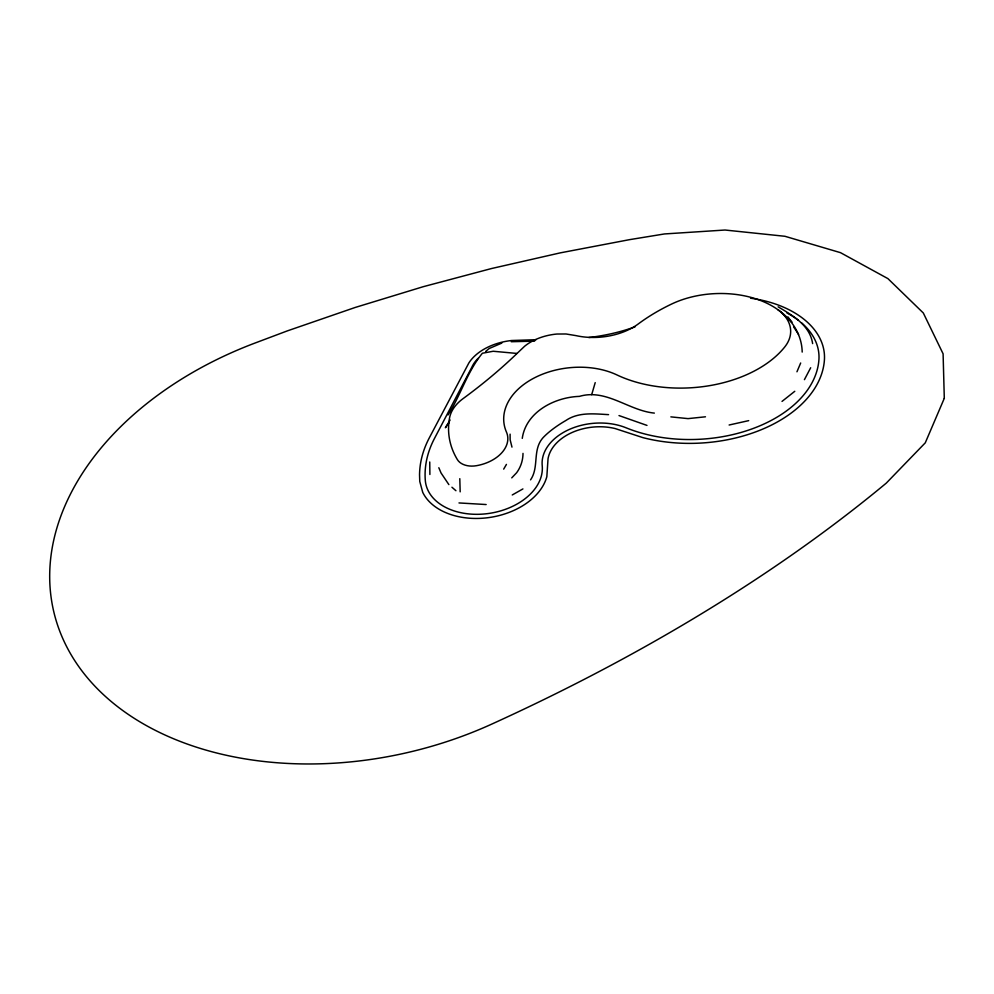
<?xml version="1.0" encoding="UTF-8"?>
<svg xmlns="http://www.w3.org/2000/svg" width="994" height="994" viewBox="0 0 994 994"><rect width="100%" height="100%" fill="white"/><g stroke="black" fill="none" stroke-linecap="round" stroke-linejoin="round"><path stroke-width="1.49" d="M429.743 461.986L429.893 474.486M522.26 438.366C526.037 411.789 554.826 397.19 579.39 396.382C606.328 388.443 628.494 410.559 654.35 413.094M591.691 394.643L595.207 382.628M796.952 371.793L800.679 362.996M530.56 479.853C539.369 467.13 532.163 449.984 542.96 437.795A53.577 18.091 -25.5 0 1 565.897 420.487C578.508 411.876 594.188 413.852 608.564 414.635M804.419 379.658L810.682 367.743M448.058 414.908C460.744 395.14 467.416 371.334 482.388 353.243L493.198 351.255L516.793 353.429M503.685 469.118L506.431 464.397M450.096 420.015L445.374 427.755L448.915 422.872M511.748 477.865L516.582 472.796A62.324 45.016 22.2 0 0 523.006 453.388M485.681 351.454L489.172 348.521L501.821 343.079M782.017 401.414L794.778 391.288M512.258 494.962L522.919 488.924M729.124 425.01L748.693 420.636M705.467 416.797L688.072 418.623L670.863 416.871M534.61 341.141L511.251 341.725M536.101 339.699L511.612 340.52A49.017 31.659 -7.9 0 0 468.87 362.947L429.333 437.82A153.573 105.463 -6.3 0 0 419.543 474.946L419.766 481.456L422.736 492.365A64.622 44.345 -9.1 0 0 487.731 517.725A64.622 44.345 -9.1 0 0 546.837 476.648L548.042 458.743A48.544 33.299 -5.6 0 1 615.137 428.551L642.869 437.621A128.984 82.987 -3 0 0 824.399 360.188A97.25 62.498 -2.2 0 0 750.569 298.2M486.153 504.542L458.992 502.939M619.001 415.567L646.982 425.407M778.14 306.823C792.727 315.583 809.812 325.063 812.632 343.601M451.935 487.234L455.923 490.713M777.842 309.668A53.577 33.833 -2.1 0 1 784.713 347.005A110.52 69.232 -3.4 0 1 617.001 374.962A69.853 46.507 -6.3 0 0 511.14 397.178A72.164 48.072 -6.2 0 0 506.443 432.042A36.107 24.278 -9.3 0 1 476.288 465.726A18.078 12.251 -9.3 0 1 457.414 459.663A128.238 85.683 -6.2 0 1 449.574 417.84A45.724 30.367 -8.5 0 1 463.08 398.619A485.594 266.951 -14.8 0 0 517.489 353.019L524.67 346.21A44.966 28.963 -6.6 0 1 556.913 334.034L566.046 333.984L575.998 335.624A54.248 33.647 -5.6 0 0 638.322 323.907A205.199 135.495 -0.1 0 1 671.609 304.04A79.483 50.607 -2.5 0 1 777.842 309.668C791.907 319.273 801.885 334.792 802.195 352.075M781.035 312.203L791.932 322.28L787.944 316.912M448.866 484.612L441.05 472.982L438.826 467.727M793.597 326.802L798.567 334.444M511.972 447.126L510.146 439.783L510.096 434.142M459.8 478.673L460.172 491.844M635.067 326.852A130.959 78.663 -6.1 0 1 588.895 337.525M478.089 358.362A43.724 28.242 -7.9 0 0 471.765 367.358L434.428 438.553A148.069 101.674 -6.3 0 0 425.308 480.475A58.957 40.456 -9.1 0 0 487.371 513.649A58.957 40.456 -9.1 0 0 542.215 465.664A54.198 37.176 -5.6 0 1 569.065 429.545A54.198 37.176 -5.6 0 1 626.121 427.818A123.579 79.495 -3 0 0 750.594 429.408A123.579 79.495 -3 0 0 818.894 360.027A91.846 59.019 -2.2 0 0 801.524 322.826M786.913 312.973A91.846 59.019 -2.2 0 1 798.207 320.143M944.3 398.321L925.277 442.827L886.288 483.109A1196.341 592.126 -15.7 0 1 489.756 725.011A314.775 218.655 -13.4 0 1 73.109 658.053A314.775 218.655 -13.4 0 1 253.408 343.651L287.291 330.903L355.131 307.481L423.158 286.719L491.496 268.542L560.256 252.874L629.562 239.653L664.452 233.95L725.024 230.024L784.937 236.286L840.502 252.662L887.915 278.618L923.314 312.986L943.095 353.814L944.3 398.321"/></g></svg>
